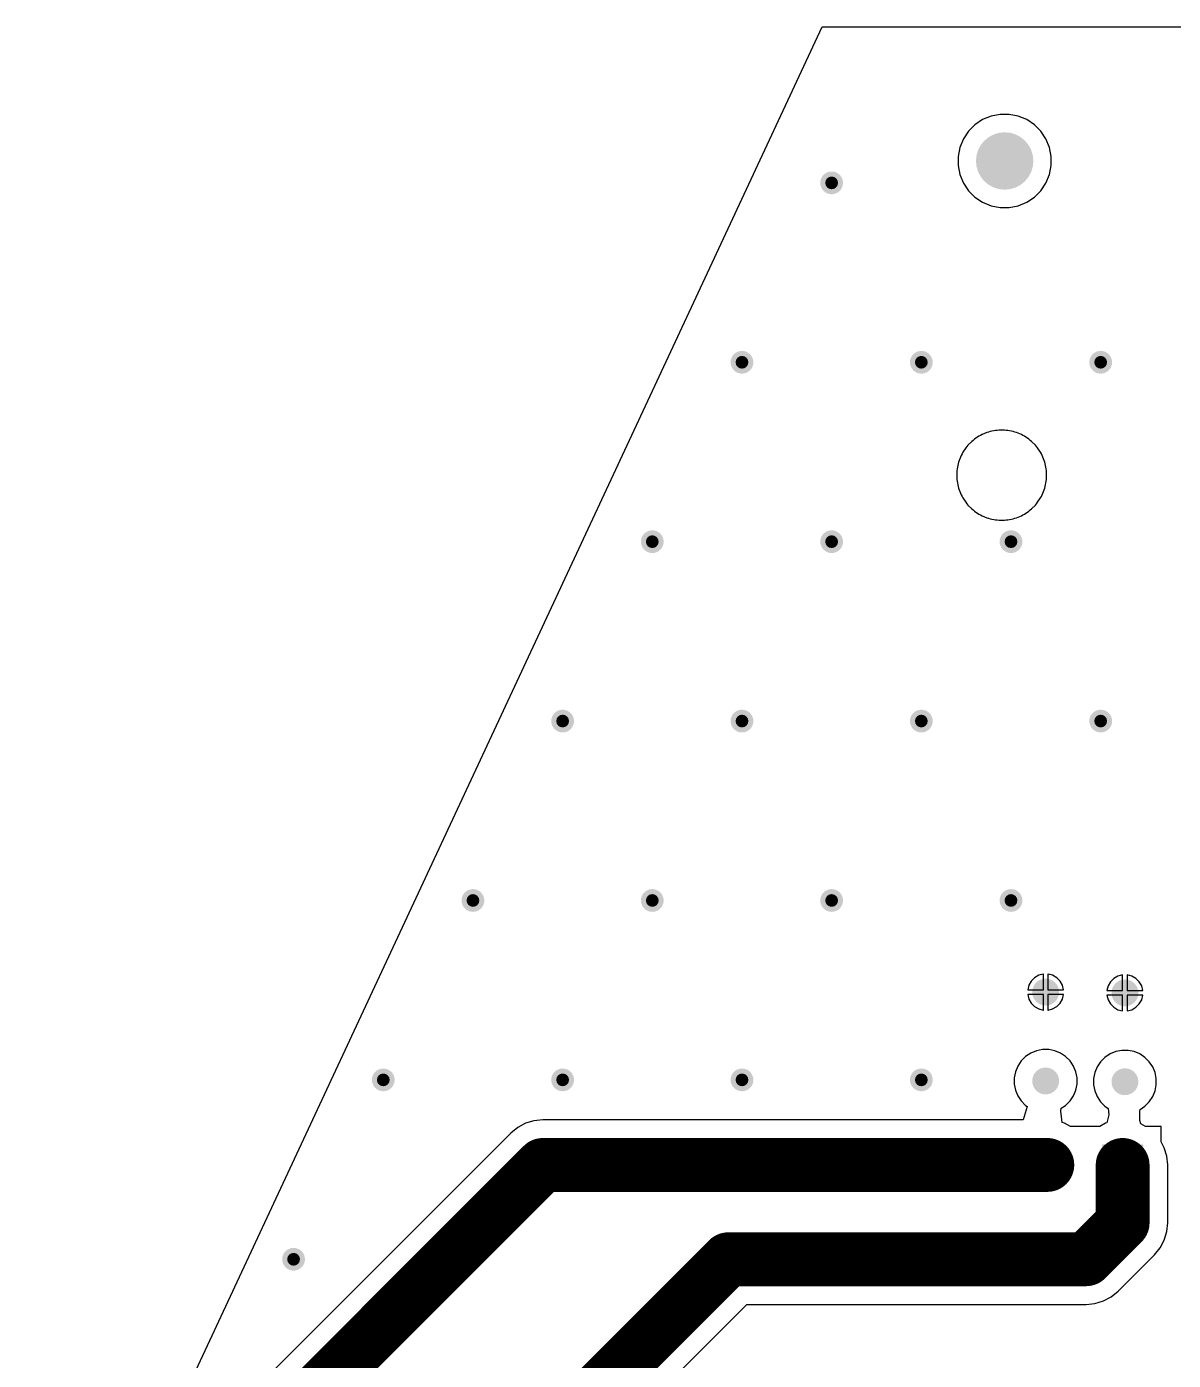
# Model space of a CAD drawing. Header units: inches. Extents: x 4.53 to 13.89, y 0.79 to 10.58.
# Drawn here: x 4.532 to 7.049, y 7.652 to 10.579 of the extents above; entities that cross this region are included whole.
import ezdxf

# ---------------------------------------------------------------- set-up
doc = ezdxf.new("R2010")
doc.units = ezdxf.units.IN
doc.header["$MEASUREMENT"] = 0
for name, color, linetype in [('Bottom Layer', 5, 'Continuous'), ('Pad Holes', 156, 'Continuous'), ('Via Holes', 16, 'Continuous')]:
    doc.layers.add(name, color=color, linetype=linetype)

# ---------------------------------------------------------------- blocks, each defined once
blk = doc.blocks.new('HEATSINK_HS_6835_21')
at = {"layer": 'Pad Holes'}
h = blk.add_hatch(color=7, dxfattribs=at)
edge = h.paths.add_edge_path()
edge.add_arc((0.1441, 0.4272), 0.063, 0, 360)
h = blk.add_hatch(color=7, dxfattribs=at)
edge = h.paths.add_edge_path()
edge.add_arc((2.5281, 0.4273), 0.063, 0, 360)
blk = doc.blocks.new('2_CONN_NC_24')
at = {"layer": 'Bottom Layer'}
h = blk.add_hatch(color=5, dxfattribs=at)
edge = h.paths.add_edge_path()
edge.add_arc((-0.1654, 0), 0.0453, 0, 360)
blk.add_hatch(color=5, dxfattribs=at).paths.add_polyline_path([(-0.0453, 0.0453), (0.0453, 0.0453), (0.0453, -0.0453), (-0.0453, -0.0453)])
at = {"layer": 'Pad Holes'}
h = blk.add_hatch(color=7, dxfattribs=at)
edge = h.paths.add_edge_path()
edge.add_arc((-0.1654, 0), 0.0354, 0, 360)
h = blk.add_hatch(color=7, dxfattribs=at)
edge = h.paths.add_edge_path()
edge.add_arc((0, 0), 0.0354, 0, 360)
blk = doc.blocks.new('RES_2W_VERTICAL_119')
at = {"layer": 'Bottom Layer'}
h = blk.add_hatch(color=5, dxfattribs=at)
edge = h.paths.add_edge_path()
edge.add_arc((0, 0), 0.0295, 0, 360)
h = blk.add_hatch(color=5, dxfattribs=at)
edge = h.paths.add_edge_path()
edge.add_arc((0.195, 0), 0.0295, 0, 360)
at = {"layer": 'Pad Holes'}
h = blk.add_hatch(color=7, dxfattribs=at)
edge = h.paths.add_edge_path()
edge.add_arc((0, 0), 0.0197, 0, 360)
h = blk.add_hatch(color=7, dxfattribs=at)
edge = h.paths.add_edge_path()
edge.add_arc((0.195, 0), 0.0197, 0, 360)
blk = doc.blocks.new('RES_2W_VERTICAL_120')
at = {"layer": 'Bottom Layer'}
h = blk.add_hatch(color=5, dxfattribs=at)
edge = h.paths.add_edge_path()
edge.add_arc((0, 0), 0.0295, 0, 360)
h = blk.add_hatch(color=5, dxfattribs=at)
edge = h.paths.add_edge_path()
edge.add_arc((0.195, 0), 0.0295, 0, 360)
at = {"layer": 'Pad Holes'}
h = blk.add_hatch(color=7, dxfattribs=at)
edge = h.paths.add_edge_path()
edge.add_arc((0, 0), 0.0197, 0, 360)
h = blk.add_hatch(color=7, dxfattribs=at)
edge = h.paths.add_edge_path()
edge.add_arc((0.195, 0), 0.0197, 0, 360)

msp = doc.modelspace()

# ---------------------------------------------------------------- hatches: boundary and pattern name
at = {"layer": 'Bottom Layer'}
h = msp.add_hatch(color=5, dxfattribs=at)
edge = h.paths.add_edge_path()
edge.add_arc((6.2992, 10.2362), 0.025, 0, 360)
h = msp.add_hatch(color=5, dxfattribs=at)
edge = h.paths.add_edge_path()
edge.add_arc((6.1024, 9.8425), 0.025, 0, 360)
h = msp.add_hatch(color=5, dxfattribs=at)
edge = h.paths.add_edge_path()
edge.add_arc((6.4961, 9.8425), 0.025, 0, 360)
h = msp.add_hatch(color=5, dxfattribs=at)
edge = h.paths.add_edge_path()
edge.add_arc((6.8898, 9.8425), 0.025, 0, 360)
h = msp.add_hatch(color=5, dxfattribs=at)
edge = h.paths.add_edge_path()
edge.add_arc((5.9055, 9.4488), 0.025, 0, 360)
h = msp.add_hatch(color=5, dxfattribs=at)
edge = h.paths.add_edge_path()
edge.add_arc((6.2992, 9.4488), 0.025, 0, 360)
h = msp.add_hatch(color=5, dxfattribs=at)
edge = h.paths.add_edge_path()
edge.add_arc((6.6929, 9.4488), 0.025, 0, 360)
h = msp.add_hatch(color=5, dxfattribs=at)
edge = h.paths.add_edge_path()
edge.add_arc((5.7087, 9.0551), 0.025, 0, 360)
h = msp.add_hatch(color=5, dxfattribs=at)
edge = h.paths.add_edge_path()
edge.add_arc((6.1024, 9.0551), 0.025, 0, 360)
h = msp.add_hatch(color=5, dxfattribs=at)
edge = h.paths.add_edge_path()
edge.add_arc((6.4961, 9.0551), 0.025, 0, 360)
h = msp.add_hatch(color=5, dxfattribs=at)
edge = h.paths.add_edge_path()
edge.add_arc((6.8898, 9.0551), 0.025, 0, 360)
h = msp.add_hatch(color=5, dxfattribs=at)
edge = h.paths.add_edge_path()
edge.add_arc((5.5118, 8.6614), 0.025, 0, 360)
h = msp.add_hatch(color=5, dxfattribs=at)
edge = h.paths.add_edge_path()
edge.add_arc((5.9055, 8.6614), 0.025, 0, 360)
h = msp.add_hatch(color=5, dxfattribs=at)
edge = h.paths.add_edge_path()
edge.add_arc((6.2992, 8.6614), 0.025, 0, 360)
h = msp.add_hatch(color=5, dxfattribs=at)
edge = h.paths.add_edge_path()
edge.add_arc((6.6929, 8.6614), 0.025, 0, 360)
h = msp.add_hatch(color=5, dxfattribs=at)
edge = h.paths.add_edge_path()
edge.add_arc((5.315, 8.2677), 0.025, 0, 360)
h = msp.add_hatch(color=5, dxfattribs=at)
edge = h.paths.add_edge_path()
edge.add_arc((5.7087, 8.2677), 0.025, 0, 360)
h = msp.add_hatch(color=5, dxfattribs=at)
edge = h.paths.add_edge_path()
edge.add_arc((6.1024, 8.2677), 0.025, 0, 360)
h = msp.add_hatch(color=5, dxfattribs=at)
edge = h.paths.add_edge_path()
edge.add_arc((6.4961, 8.2677), 0.025, 0, 360)
h = msp.add_hatch(color=5, dxfattribs=at)
edge = h.paths.add_edge_path()
edge.add_arc((5.1181, 7.874), 0.025, 0, 360)
at = {"layer": 'Via Holes'}
h = msp.add_hatch(color=7, dxfattribs=at)
edge = h.paths.add_edge_path()
edge.add_arc((6.2992, 10.2362), 0.014, 0, 360)
h = msp.add_hatch(color=7, dxfattribs=at)
edge = h.paths.add_edge_path()
edge.add_arc((6.1024, 9.8425), 0.014, 0, 360)
h = msp.add_hatch(color=7, dxfattribs=at)
edge = h.paths.add_edge_path()
edge.add_arc((6.4961, 9.8425), 0.014, 0, 360)
h = msp.add_hatch(color=7, dxfattribs=at)
edge = h.paths.add_edge_path()
edge.add_arc((6.8898, 9.8425), 0.014, 0, 360)
h = msp.add_hatch(color=7, dxfattribs=at)
edge = h.paths.add_edge_path()
edge.add_arc((5.9055, 9.4488), 0.014, 0, 360)
h = msp.add_hatch(color=7, dxfattribs=at)
edge = h.paths.add_edge_path()
edge.add_arc((6.2992, 9.4488), 0.014, 0, 360)
h = msp.add_hatch(color=7, dxfattribs=at)
edge = h.paths.add_edge_path()
edge.add_arc((6.6929, 9.4488), 0.014, 0, 360)
h = msp.add_hatch(color=7, dxfattribs=at)
edge = h.paths.add_edge_path()
edge.add_arc((5.7087, 9.0551), 0.014, 0, 360)
h = msp.add_hatch(color=7, dxfattribs=at)
edge = h.paths.add_edge_path()
edge.add_arc((6.1024, 9.0551), 0.014, 0, 360)
h = msp.add_hatch(color=7, dxfattribs=at)
edge = h.paths.add_edge_path()
edge.add_arc((6.4961, 9.0551), 0.014, 0, 360)
h = msp.add_hatch(color=7, dxfattribs=at)
edge = h.paths.add_edge_path()
edge.add_arc((6.8898, 9.0551), 0.014, 0, 360)
h = msp.add_hatch(color=7, dxfattribs=at)
edge = h.paths.add_edge_path()
edge.add_arc((5.5118, 8.6614), 0.014, 0, 360)
h = msp.add_hatch(color=7, dxfattribs=at)
edge = h.paths.add_edge_path()
edge.add_arc((5.9055, 8.6614), 0.014, 0, 360)
h = msp.add_hatch(color=7, dxfattribs=at)
edge = h.paths.add_edge_path()
edge.add_arc((6.2992, 8.6614), 0.014, 0, 360)
h = msp.add_hatch(color=7, dxfattribs=at)
edge = h.paths.add_edge_path()
edge.add_arc((6.6929, 8.6614), 0.014, 0, 360)
h = msp.add_hatch(color=7, dxfattribs=at)
edge = h.paths.add_edge_path()
edge.add_arc((5.315, 8.2677), 0.014, 0, 360)
h = msp.add_hatch(color=7, dxfattribs=at)
edge = h.paths.add_edge_path()
edge.add_arc((5.7087, 8.2677), 0.014, 0, 360)
h = msp.add_hatch(color=7, dxfattribs=at)
edge = h.paths.add_edge_path()
edge.add_arc((6.1024, 8.2677), 0.014, 0, 360)
h = msp.add_hatch(color=7, dxfattribs=at)
edge = h.paths.add_edge_path()
edge.add_arc((6.4961, 8.2677), 0.014, 0, 360)
h = msp.add_hatch(color=7, dxfattribs=at)
edge = h.paths.add_edge_path()
edge.add_arc((5.1181, 7.874), 0.014, 0, 360)

# ---------------------------------------------------------------- linework, layer by layer
at = {"layer": 'Bottom Layer'}
for p, q in [((4.5322, 6.8336), (6.2784, 10.5784)), ((6.2784, 10.5784), (6.5704, 10.579)), ((6.5704, 10.579), (12.147, 10.579)), ((6.6137, 10.3638), (6.5995, 10.3495)), ((6.6305, 10.375), (6.6137, 10.3638)), ((6.6491, 10.3827), (6.6305, 10.375)), ((6.6689, 10.3866), (6.6491, 10.3827)), ((6.6891, 10.3866), (6.6689, 10.3866)), ((6.7088, 10.3827), (6.6891, 10.3866)), ((6.7275, 10.375), (6.7088, 10.3827)), ((6.7442, 10.3638), (6.7275, 10.375)), ((6.7585, 10.3495), (6.7442, 10.3638)), ((6.5883, 10.3328), (6.5805, 10.3141)), ((6.5995, 10.3495), (6.5883, 10.3328)), ((6.7697, 10.3328), (6.7585, 10.3495)), ((6.7774, 10.3141), (6.7697, 10.3328)), ((6.5805, 10.3141), (6.5766, 10.2944)), ((6.7813, 10.2944), (6.7774, 10.3141)), ((6.5766, 10.2944), (6.5766, 10.2742)), ((6.5766, 10.2742), (6.5805, 10.2544)), ((6.7774, 10.2544), (6.7813, 10.2742)), ((6.7813, 10.2742), (6.7813, 10.2944)), ((6.5805, 10.2544), (6.5883, 10.2358)), ((6.7697, 10.2358), (6.7774, 10.2544)), ((6.5883, 10.2358), (6.5995, 10.219)), ((6.5995, 10.219), (6.6137, 10.2048)), ((6.7442, 10.2048), (6.7585, 10.219)), ((6.7585, 10.219), (6.7697, 10.2358)), ((6.6137, 10.2048), (6.6305, 10.1936)), ((6.6305, 10.1936), (6.6491, 10.1858)), ((6.6491, 10.1858), (6.6689, 10.1819)), ((6.6891, 10.1819), (6.7088, 10.1858)), ((6.7088, 10.1858), (6.7275, 10.1936)), ((6.7275, 10.1936), (6.7442, 10.2048)), ((6.6689, 10.1819), (6.6891, 10.1819)), ((6.64, 9.6883), (6.6293, 9.6839)), ((6.6438, 9.6893), (6.64, 9.6883)), ((6.6475, 9.6906), (6.6438, 9.6893)), ((6.6589, 9.6929), (6.6475, 9.6906)), ((6.6628, 9.6931), (6.6589, 9.6929)), ((6.6666, 9.6936), (6.6628, 9.6931)), ((6.6783, 9.6936), (6.6666, 9.6936)), ((6.6821, 9.6931), (6.6783, 9.6936)), ((6.686, 9.6929), (6.6821, 9.6931)), ((6.6974, 9.6906), (6.686, 9.6929)), ((6.7011, 9.6893), (6.6974, 9.6906)), ((6.7049, 9.6883), (6.7011, 9.6893)), ((6.7156, 9.6839), (6.7049, 9.6883)), ((6.5985, 9.6606), (6.5961, 9.6575)), ((6.6067, 9.6688), (6.5985, 9.6606)), ((6.6098, 9.6712), (6.6067, 9.6688)), ((6.6127, 9.6738), (6.6098, 9.6712)), ((6.6224, 9.6802), (6.6127, 9.6738)), ((6.6259, 9.6819), (6.6224, 9.6802)), ((6.6293, 9.6839), (6.6259, 9.6819)), ((6.719, 9.6819), (6.7156, 9.6839)), ((6.7225, 9.6802), (6.719, 9.6819)), ((6.7322, 9.6738), (6.7225, 9.6802)), ((6.7351, 9.6712), (6.7322, 9.6738)), ((6.7382, 9.6688), (6.7351, 9.6712)), ((6.7464, 9.6606), (6.7382, 9.6688)), ((6.7488, 9.6575), (6.7464, 9.6606)), ((6.5834, 9.638), (6.579, 9.6273)), ((6.5854, 9.6414), (6.5834, 9.638)), ((6.5871, 9.6449), (6.5854, 9.6414)), ((6.5936, 9.6546), (6.5871, 9.6449)), ((6.5961, 9.6575), (6.5936, 9.6546)), ((6.7513, 9.6546), (6.7488, 9.6575)), ((6.7578, 9.6449), (6.7513, 9.6546)), ((6.7595, 9.6414), (6.7578, 9.6449)), ((6.7615, 9.638), (6.7595, 9.6414)), ((6.7659, 9.6273), (6.7615, 9.638)), ((6.5742, 9.6045), (6.5737, 9.6007)), ((6.5737, 9.6007), (6.5737, 9.589)), ((6.5744, 9.6084), (6.5742, 9.6045)), ((6.5767, 9.6198), (6.5744, 9.6084)), ((6.578, 9.6235), (6.5767, 9.6198)), ((6.579, 9.6273), (6.578, 9.6235)), ((6.7669, 9.6235), (6.7659, 9.6273)), ((6.7682, 9.6198), (6.7669, 9.6235)), ((6.7704, 9.6084), (6.7682, 9.6198)), ((6.7707, 9.6045), (6.7704, 9.6084)), ((6.7712, 9.6007), (6.7707, 9.6045)), ((6.7712, 9.589), (6.7712, 9.6007)), ((6.5737, 9.589), (6.5742, 9.5852)), ((6.5742, 9.5852), (6.5744, 9.5813)), ((6.5744, 9.5813), (6.5767, 9.5699)), ((6.7682, 9.5699), (6.7704, 9.5813)), ((6.7704, 9.5813), (6.7707, 9.5852)), ((6.7707, 9.5852), (6.7712, 9.589)), ((6.5767, 9.5699), (6.578, 9.5662)), ((6.578, 9.5662), (6.579, 9.5624)), ((6.579, 9.5624), (6.5834, 9.5517)), ((6.5834, 9.5517), (6.5854, 9.5483)), ((6.5854, 9.5483), (6.5871, 9.5448)), ((6.5871, 9.5448), (6.5936, 9.5352)), ((6.7513, 9.5352), (6.7578, 9.5448)), ((6.7578, 9.5448), (6.7595, 9.5483)), ((6.7595, 9.5483), (6.7615, 9.5517)), ((6.7615, 9.5517), (6.7659, 9.5624)), ((6.7659, 9.5624), (6.7669, 9.5662)), ((6.7669, 9.5662), (6.7682, 9.5699)), ((6.5936, 9.5352), (6.5961, 9.5322)), ((6.5961, 9.5322), (6.5985, 9.5291)), ((6.5985, 9.5291), (6.6067, 9.5209)), ((6.6067, 9.5209), (6.6098, 9.5185)), ((6.6098, 9.5185), (6.6127, 9.516)), ((6.6127, 9.516), (6.6224, 9.5095)), ((6.7225, 9.5095), (6.7322, 9.516)), ((6.7322, 9.516), (6.7351, 9.5185)), ((6.7351, 9.5185), (6.7382, 9.5209)), ((6.7382, 9.5209), (6.7464, 9.5291)), ((6.7464, 9.5291), (6.7488, 9.5322)), ((6.7488, 9.5322), (6.7513, 9.5352)), ((6.6224, 9.5095), (6.6259, 9.5078)), ((6.6259, 9.5078), (6.6293, 9.5058)), ((6.6293, 9.5058), (6.64, 9.5014)), ((6.64, 9.5014), (6.6438, 9.5004)), ((6.6438, 9.5004), (6.6475, 9.4991)), ((6.6475, 9.4991), (6.6589, 9.4969)), ((6.6589, 9.4969), (6.6628, 9.4966)), ((6.6628, 9.4966), (6.6666, 9.4961)), ((6.6666, 9.4961), (6.6783, 9.4961)), ((6.6783, 9.4961), (6.6821, 9.4966)), ((6.6821, 9.4966), (6.686, 9.4969)), ((6.686, 9.4969), (6.6974, 9.4991)), ((6.6974, 9.4991), (6.7011, 9.5004)), ((6.7011, 9.5004), (6.7049, 9.5014)), ((6.7049, 9.5014), (6.7156, 9.5058)), ((6.7156, 9.5058), (6.719, 9.5078)), ((6.719, 9.5078), (6.7225, 9.5095)), ((6.7447, 8.492), (6.7374, 8.4846)), ((6.7537, 8.4972), (6.7447, 8.492)), ((6.7638, 8.4999), (6.7537, 8.4972)), ((6.764, 8.4999), (6.7638, 8.4999)), ((6.764, 8.4653), (6.764, 8.4999)), ((6.7742, 8.4999), (6.774, 8.4999)), ((6.774, 8.4999), (6.774, 8.4653)), ((6.7843, 8.4972), (6.7742, 8.4999)), ((6.7933, 8.492), (6.7843, 8.4972)), ((6.8006, 8.4846), (6.7933, 8.492)), ((6.9187, 8.4902), (6.9114, 8.4828)), ((6.9277, 8.4954), (6.9187, 8.4902)), ((6.9378, 8.4981), (6.9277, 8.4954)), ((6.938, 8.4981), (6.9378, 8.4981)), ((6.938, 8.4636), (6.938, 8.4981)), ((6.9482, 8.4981), (6.948, 8.4981)), ((6.948, 8.4981), (6.948, 8.4636)), ((6.9583, 8.4954), (6.9482, 8.4981)), ((6.9673, 8.4902), (6.9583, 8.4954)), ((6.9746, 8.4828), (6.9673, 8.4902)), ((6.7322, 8.4756), (6.7295, 8.4655)), ((6.7295, 8.4655), (6.7295, 8.4653)), ((6.7295, 8.4653), (6.764, 8.4653)), ((6.7374, 8.4846), (6.7322, 8.4756)), ((6.774, 8.4653), (6.8085, 8.4653)), ((6.8058, 8.4756), (6.8006, 8.4846)), ((6.8085, 8.4655), (6.8058, 8.4756)), ((6.8085, 8.4653), (6.8085, 8.4655)), ((6.9062, 8.4738), (6.9035, 8.4638)), ((6.9035, 8.4638), (6.9035, 8.4636)), ((6.9035, 8.4636), (6.938, 8.4636)), ((6.9114, 8.4828), (6.9062, 8.4738)), ((6.948, 8.4636), (6.9825, 8.4636)), ((6.9798, 8.4738), (6.9746, 8.4828)), ((6.9825, 8.4638), (6.9798, 8.4738)), ((6.9825, 8.4636), (6.9825, 8.4638)), ((6.764, 8.4553), (6.7295, 8.4553)), ((6.7295, 8.4553), (6.7295, 8.4551)), ((6.7295, 8.4551), (6.7322, 8.4451)), ((6.7322, 8.4451), (6.7374, 8.4361)), ((6.7374, 8.4361), (6.7447, 8.4287)), ((6.764, 8.4208), (6.764, 8.4553)), ((6.8085, 8.4553), (6.774, 8.4553)), ((6.774, 8.4553), (6.774, 8.4208)), ((6.7933, 8.4287), (6.8006, 8.4361)), ((6.8006, 8.4361), (6.8058, 8.4451)), ((6.8058, 8.4451), (6.8085, 8.4551)), ((6.8085, 8.4551), (6.8085, 8.4553)), ((6.938, 8.4536), (6.9035, 8.4536)), ((6.9035, 8.4536), (6.9035, 8.4534)), ((6.9035, 8.4534), (6.9062, 8.4433)), ((6.9062, 8.4433), (6.9114, 8.4343)), ((6.9114, 8.4343), (6.9187, 8.4269)), ((6.938, 8.419), (6.938, 8.4536)), ((6.9825, 8.4536), (6.948, 8.4536)), ((6.948, 8.4536), (6.948, 8.419)), ((6.9673, 8.4269), (6.9746, 8.4343)), ((6.9746, 8.4343), (6.9798, 8.4433)), ((6.9798, 8.4433), (6.9825, 8.4534)), ((6.9825, 8.4534), (6.9825, 8.4536)), ((6.7447, 8.4287), (6.7537, 8.4235)), ((6.7537, 8.4235), (6.7638, 8.4208)), ((6.7638, 8.4208), (6.764, 8.4208)), ((6.774, 8.4208), (6.7742, 8.4208)), ((6.7742, 8.4208), (6.7843, 8.4235)), ((6.7843, 8.4235), (6.7933, 8.4287)), ((6.9187, 8.4269), (6.9277, 8.4217)), ((6.9277, 8.4217), (6.9378, 8.419)), ((6.9378, 8.419), (6.938, 8.419)), ((6.948, 8.419), (6.9482, 8.419)), ((6.9482, 8.419), (6.9583, 8.4217)), ((6.9583, 8.4217), (6.9673, 8.4269)), ((6.7251, 8.3189), (6.7155, 8.3093)), ((6.7364, 8.3264), (6.7251, 8.3189)), ((6.7489, 8.3316), (6.7364, 8.3264)), ((6.7622, 8.3342), (6.7489, 8.3316)), ((6.7758, 8.3342), (6.7622, 8.3342)), ((6.7891, 8.3316), (6.7758, 8.3342)), ((6.8016, 8.3264), (6.7891, 8.3316)), ((6.8129, 8.3189), (6.8016, 8.3264)), ((6.8225, 8.3093), (6.8129, 8.3189)), ((6.8991, 8.3171), (6.8895, 8.3075)), ((6.9104, 8.3246), (6.8991, 8.3171)), ((6.9229, 8.3298), (6.9104, 8.3246)), ((6.9362, 8.3325), (6.9229, 8.3298)), ((6.9498, 8.3325), (6.9362, 8.3325)), ((6.9631, 8.3298), (6.9498, 8.3325)), ((6.9756, 8.3246), (6.9631, 8.3298)), ((6.9869, 8.3171), (6.9756, 8.3246)), ((6.9965, 8.3075), (6.9869, 8.3171)), ((6.7028, 8.2854), (6.7001, 8.2721)), ((6.7079, 8.298), (6.7028, 8.2854)), ((6.7155, 8.3093), (6.7079, 8.298)), ((6.8301, 8.298), (6.8225, 8.3093)), ((6.8352, 8.2854), (6.8301, 8.298)), ((6.8379, 8.2721), (6.8352, 8.2854)), ((6.8768, 8.2837), (6.8741, 8.2704)), ((6.8819, 8.2962), (6.8768, 8.2837)), ((6.8895, 8.3075), (6.8819, 8.2962)), ((7.0041, 8.2962), (6.9965, 8.3075)), ((7.0092, 8.2837), (7.0041, 8.2962)), ((7.0119, 8.2704), (7.0092, 8.2837)), ((6.7001, 8.2721), (6.7001, 8.2586)), ((6.7001, 8.2586), (6.7028, 8.2452)), ((6.8352, 8.2452), (6.8379, 8.2586)), ((6.8379, 8.2586), (6.8379, 8.2721)), ((6.8741, 8.2704), (6.8741, 8.2568)), ((6.8741, 8.2568), (6.8768, 8.2435)), ((7.0092, 8.2435), (7.0119, 8.2568)), ((7.0119, 8.2568), (7.0119, 8.2704)), ((6.7028, 8.2452), (6.7079, 8.2327)), ((6.7079, 8.2327), (6.7155, 8.2214)), ((6.8225, 8.2214), (6.8301, 8.2327)), ((6.8301, 8.2327), (6.8352, 8.2452)), ((6.8768, 8.2435), (6.8819, 8.2309)), ((6.8819, 8.2309), (6.8895, 8.2196)), ((6.9965, 8.2196), (7.0041, 8.2309)), ((7.0041, 8.2309), (7.0092, 8.2435)), ((6.7155, 8.2214), (6.7251, 8.2118)), ((6.7287, 8.2094), (6.7197, 8.1799)), ((6.7251, 8.2118), (6.7287, 8.2094)), ((6.8023, 8.1988), (6.8033, 8.2054)), ((6.8055, 8.1739), (6.8023, 8.1988)), ((6.8033, 8.2054), (6.8129, 8.2118)), ((6.8129, 8.2118), (6.8225, 8.2214)), ((6.8895, 8.2196), (6.8991, 8.2101)), ((6.8991, 8.2101), (6.9064, 8.2051)), ((6.9064, 8.2051), (6.9076, 8.1907)), ((6.9757, 8.1988), (6.9764, 8.203)), ((6.9758, 8.1788), (6.9757, 8.1988)), ((6.9764, 8.203), (6.9869, 8.2101)), ((6.9869, 8.2101), (6.9965, 8.2196)), ((5.6272, 8.1724), (5.6101, 8.1632)), ((5.6457, 8.178), (5.6272, 8.1724)), ((5.665, 8.1799), (5.6457, 8.178)), ((6.7197, 8.1799), (5.665, 8.1799)), ((6.8105, 8.1724), (6.8055, 8.1739)), ((6.8238, 8.1652), (6.8105, 8.1724)), ((6.9002, 8.1724), (6.8876, 8.1656)), ((6.9035, 8.1734), (6.9002, 8.1724)), ((6.9076, 8.1907), (6.9035, 8.1734)), ((6.9777, 8.1714), (6.9758, 8.1788)), ((6.9884, 8.1656), (6.9777, 8.1714)), ((5.5951, 8.1509), (5.0652, 7.621)), ((5.6101, 8.1632), (5.5951, 8.1509)), ((5.5951, 8.1509), (5.5951, 8.1509)), ((6.8534, 8.1656), (6.8238, 8.1652)), ((6.8876, 8.1656), (6.8534, 8.1656)), ((6.8534, 8.1656), (6.8534, 8.1656)), ((7.0226, 8.1656), (6.9884, 8.1656)), ((7.0226, 8.1314), (7.0226, 8.1656)), ((7.0294, 8.1188), (7.0226, 8.1314)), ((7.035, 8.1003), (7.0294, 8.1188)), ((7.0369, 8.081), (7.035, 8.1003)), ((7.0369, 7.954), (7.0369, 8.081)), ((7.0294, 7.9162), (7.035, 7.9347)), ((7.035, 7.9347), (7.0369, 7.954)), ((7.0369, 7.954), (7.0369, 7.954)), ((7.0202, 7.8991), (7.0294, 7.9162)), ((6.9279, 7.8041), (7.0079, 7.8841)), ((7.0079, 7.8841), (7.0202, 7.8991)), ((7.0079, 7.8841), (7.0079, 7.8841)), ((6.8958, 7.7826), (6.9129, 7.7918)), ((6.9129, 7.7918), (6.9279, 7.8041)), ((5.8529, 7.5151), (6.113, 7.7751)), ((6.113, 7.7751), (6.858, 7.7751)), ((6.858, 7.7751), (6.8773, 7.777)), ((6.858, 7.7751), (6.858, 7.7751)), ((6.8773, 7.777), (6.8958, 7.7826))]:
    msp.add_line(p, q, dxfattribs=at)
for points in [[(5.1351, 7.5511, 0.1181, 0.1181, 0), (5.665, 8.081, 0.1181, 0.1181, 0)], [(5.665, 8.081, 0.1181, 0.1181, 0), (6.7726, 8.081, 0.1181, 0.1181, 0)], [(6.938, 7.954, 0.1181, 0.1181, 0), (6.938, 8.081, 0.1181, 0.1181, 0)], [(6.858, 7.874, 0.1181, 0.1181, 0), (6.938, 7.954, 0.1181, 0.1181, 0)], [(5.783, 7.585, 0.1181, 0.1181, 0), (6.072, 7.874, 0.1181, 0.1181, 0)], [(6.072, 7.874, 0.1181, 0.1181, 0), (6.858, 7.874, 0.1181, 0.1181, 0)]]:
    msp.add_lwpolyline(points, format="xyseb", dxfattribs=at)
for points in [[(5.6355, 8.081, 0.0591, 0.0591, 1), (5.6945, 8.081, 0.0591, 0.0591, 1)], [(5.6355, 8.081, 0.0591, 0.0591, 1), (5.6945, 8.081, 0.0591, 0.0591, 1)], [(6.7431, 8.081, 0.0591, 0.0591, 1), (6.8022, 8.081, 0.0591, 0.0591, 1)], [(6.9085, 8.081, 0.0591, 0.0591, 1), (6.9675, 8.081, 0.0591, 0.0591, 1)], [(6.9085, 7.954, 0.0591, 0.0591, 1), (6.9675, 7.954, 0.0591, 0.0591, 1)], [(6.9085, 7.954, 0.0591, 0.0591, 1), (6.9675, 7.954, 0.0591, 0.0591, 1)], [(6.0425, 7.874, 0.0591, 0.0591, 1), (6.1015, 7.874, 0.0591, 0.0591, 1)], [(6.0425, 7.874, 0.0591, 0.0591, 1), (6.1015, 7.874, 0.0591, 0.0591, 1)], [(6.8285, 7.874, 0.0591, 0.0591, 1), (6.8875, 7.874, 0.0591, 0.0591, 1)], [(6.8285, 7.874, 0.0591, 0.0591, 1), (6.8875, 7.874, 0.0591, 0.0591, 1)]]:
    msp.add_lwpolyline(points, format="xyseb", close=True, dxfattribs=at)

# ---------------------------------------------------------------- block references
for name, p in [('HEATSINK_HS_6835_21', (6.5349, 9.8571)), ('2_CONN_NC_24', (6.938, 8.081))]:
    msp.add_blockref(name, p)
at = {"rotation": 270}
for name, p in [('RES_2W_VERTICAL_119', (6.769, 8.4603)), ('RES_2W_VERTICAL_120', (6.943, 8.4586))]:
    msp.add_blockref(name, p, dxfattribs=at)

doc.saveas('drawing.dxf')
